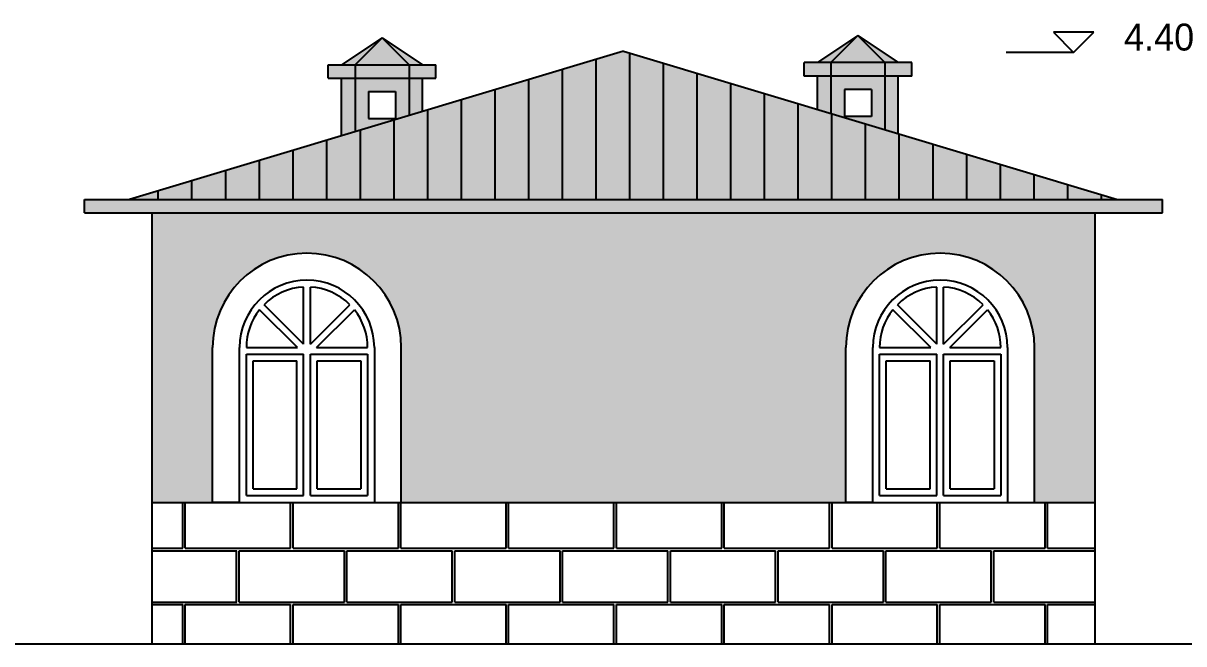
# Model space of a CAD drawing. Extents: x 9483 to 67306, y -5730 to 5191.
# Drawn here: x 30892 to 31753, y -3166 to -2705 of the extents above; entities that cross this region are included whole.
import ezdxf

# ---------------------------------------------------------------- set-up
doc = ezdxf.new("R2010")
doc.units = 0
doc.header["$MEASUREMENT"] = 0
for name, color, linetype in [('duvar', 3, 'CONTINUOUS'), ('kolon', 1, 'CONTINUOUS'), ('Layer1', 4, 'CONTINUOUS'), ('yazı', 6, 'CONTINUOUS'), ('ölçü', 5, 'CONTINUOUS')]:
    doc.layers.add(name, color=color, linetype=linetype)

msp = doc.modelspace()

# ---------------------------------------------------------------- hatches: boundary and pattern name
at = {"layer": 'Layer1'}
h = msp.add_hatch(color=3, dxfattribs=at)
h.dxf.hatch_style = 1
h.set_gradient(color1=(255, 0, 0), color2=(255, 173, 173), one_color=1, tint=0.84, name='CYLINDER')
h.paths.add_polyline_path([(31158.12674, -2715.74464), (31138.12674, -2735.74464), (31178.12674, -2735.74464)])
h.paths.add_polyline_path([(31158.12674, -2715.74464), (31128.12674, -2735.74464), (31138.12674, -2735.74464)])
h.paths.add_polyline_path([(31138.12674, -2735.74464), (31118.12674, -2735.74464), (31118.12674, -2745.74464), (31138.12674, -2745.74464)])
h.paths.add_polyline_path([(31178.12674, -2735.74464), (31138.12674, -2735.74464), (31138.12674, -2745.74464), (31178.12674, -2745.74464)])
h.paths.add_polyline_path([(31198.12674, -2735.74464), (31178.12674, -2735.74464), (31178.12674, -2745.74464), (31198.12674, -2745.74464)])
h.paths.add_polyline_path([(31158.12674, -2715.74464), (31178.12674, -2735.74464), (31188.12674, -2735.74464)])
h = msp.add_hatch(color=3, dxfattribs=at)
h.dxf.hatch_style = 1
h.set_gradient(color1=(255, 0, 0), color2=(255, 173, 173), one_color=1, tint=0.84, name='CYLINDER')
h.paths.add_polyline_path([(31511.30873, -2714.1386), (31491.30873, -2734.1386), (31531.30873, -2734.1386)])
h.paths.add_polyline_path([(31511.30873, -2714.1386), (31481.30873, -2734.1386), (31491.30873, -2734.1386)])
h.paths.add_polyline_path([(31511.30873, -2714.1386), (31531.30873, -2734.1386), (31541.30873, -2734.1386)])
h.paths.add_polyline_path([(31491.30873, -2734.1386), (31471.30873, -2734.1386), (31471.30873, -2744.1386), (31491.30873, -2744.1386)])
h.paths.add_polyline_path([(31531.30873, -2734.1386), (31491.30873, -2734.1386), (31491.30873, -2744.1386), (31531.30873, -2744.1386)])
h.paths.add_polyline_path([(31551.30873, -2734.1386), (31531.30873, -2734.1386), (31531.30873, -2744.1386), (31551.30873, -2744.1386)])
h = msp.add_hatch(color=3, dxfattribs=at)
h.dxf.hatch_style = 1
h.set_gradient(color1=(255, 0, 0), color2=(255, 173, 173), one_color=1, tint=0.84, name='CYLINDER')
h.paths.add_polyline_path([(31342.04904, -2727.14101), (31337.39448, -2725.74464), (31317.04904, -2731.84828), (31317.04904, -2835.74464), (31342.04904, -2835.74464)])
h = msp.add_hatch(color=3, dxfattribs=at)
h.dxf.hatch_style = 1
h.set_gradient(color1=(255, 0, 0), color2=(255, 173, 173), one_color=1, tint=0.84, name='CYLINDER')
h.paths.add_polyline_path([(31342.04904, -2835.74464), (31367.04904, -2835.74464), (31367.04904, -2734.64101), (31342.04904, -2727.14101)])
h = msp.add_hatch(color=3, dxfattribs=at)
h.dxf.hatch_style = 1
h.set_gradient(color1=(255, 0, 0), color2=(255, 173, 173), one_color=1, tint=0.84, name='CYLINDER')
h.paths.add_polyline_path([(31292.04904, -2835.74464), (31317.04904, -2835.74464), (31317.04904, -2731.84828), (31292.04904, -2739.34828)])
h = msp.add_hatch(color=3, dxfattribs=at)
h.dxf.hatch_style = 1
h.set_gradient(color1=(255, 0, 0), color2=(255, 173, 173), one_color=1, tint=0.84, name='CYLINDER')
h.paths.add_polyline_path([(31392.04904, -2742.14101), (31367.04904, -2734.64101), (31367.04904, -2835.74464), (31392.04904, -2835.74464)])
h = msp.add_hatch(color=3, dxfattribs=at)
h.dxf.hatch_style = 1
h.set_gradient(color1=(255, 223, 127), color2=(255, 210, 77), one_color=1, tint=0.65, name='CYLINDER')
h.paths.add_polyline_path([(31138.12674, -2745.74464), (31128.12674, -2745.74464), (31128.12674, -2788.52497), (31138.12674, -2785.52497)])
h.paths.add_polyline_path([(31178.12674, -2745.74464), (31138.12674, -2745.74464), (31138.12674, -2785.52497), (31168.12674, -2776.52497), (31168.12674, -2775.74464), (31148.12674, -2775.74464), (31148.12674, -2755.74464), (31168.12674, -2755.74464), (31168.12674, -2776.52497), (31178.12674, -2773.52497)])
h.paths.add_polyline_path([(31491.30873, -2744.1386), (31481.30873, -2744.1386), (31481.30873, -2768.91892), (31491.30873, -2771.91892)])
h.paths.add_polyline_path([(31531.30873, -2744.1386), (31491.30873, -2744.1386), (31491.30873, -2771.91892), (31531.30873, -2783.91892)])
h.paths.add_polyline_path([(31501.30873, -2754.1386), (31521.30873, -2754.1386), (31521.30873, -2774.1386), (31501.30873, -2774.1386)], flags=16)
h.paths.add_polyline_path([(31541.30873, -2744.1386), (31531.30873, -2744.1386), (31531.30873, -2783.91892), (31541.30873, -2786.91892)])
h = msp.add_hatch(color=3, dxfattribs=at)
h.dxf.hatch_style = 1
h.set_gradient(color1=(255, 223, 127), color2=(255, 210, 77), one_color=1, tint=0.65, name='CYLINDER')
h.paths.add_polyline_path([(31188.12674, -2745.74464), (31178.12674, -2745.74464), (31178.12674, -2773.52497), (31188.12674, -2770.52497)])
h = msp.add_hatch(color=3, dxfattribs=at)
h.dxf.hatch_style = 1
h.set_gradient(color1=(255, 0, 0), color2=(255, 173, 173), one_color=1, tint=0.84, name='CYLINDER')
h.paths.add_polyline_path([(31242.04904, -2835.74464), (31267.04904, -2835.74464), (31267.04904, -2746.84828), (31242.04904, -2754.34828)])
h = msp.add_hatch(color=3, dxfattribs=at)
h.dxf.hatch_style = 1
h.set_gradient(color1=(255, 0, 0), color2=(255, 173, 173), one_color=1, tint=0.84, name='CYLINDER')
h.paths.add_polyline_path([(31292.04904, -2739.34828), (31267.04904, -2746.84828), (31267.04904, -2835.74464), (31292.04904, -2835.74464)])
h = msp.add_hatch(color=3, dxfattribs=at)
h.dxf.hatch_style = 1
h.set_gradient(color1=(255, 0, 0), color2=(255, 173, 173), one_color=1, tint=0.84, name='CYLINDER')
h.paths.add_polyline_path([(31392.04904, -2835.74464), (31417.04904, -2835.74464), (31417.04904, -2749.64101), (31392.04904, -2742.14101)])
h = msp.add_hatch(color=3, dxfattribs=at)
h.dxf.hatch_style = 1
h.set_gradient(color1=(255, 0, 0), color2=(255, 173, 173), one_color=1, tint=0.84, name='CYLINDER')
h.paths.add_polyline_path([(31242.04904, -2754.34828), (31217.04904, -2761.84828), (31217.04904, -2835.74464), (31242.04904, -2835.74464)])
h = msp.add_hatch(color=3, dxfattribs=at)
h.dxf.hatch_style = 1
h.set_gradient(color1=(255, 0, 0), color2=(255, 173, 173), one_color=1, tint=0.84, name='CYLINDER')
h.paths.add_polyline_path([(31442.04904, -2757.14101), (31417.04904, -2749.64101), (31417.04904, -2835.74464), (31442.04904, -2835.74464)])
h = msp.add_hatch(color=3, dxfattribs=at)
h.dxf.hatch_style = 1
h.set_gradient(color1=(255, 0, 0), color2=(255, 173, 173), one_color=1, tint=0.84, name='CYLINDER')
h.paths.add_polyline_path([(31192.04904, -2835.74464), (31217.04904, -2835.74464), (31217.04904, -2761.84828), (31192.04904, -2769.34828)])
h = msp.add_hatch(color=3, dxfattribs=at)
h.dxf.hatch_style = 1
h.set_gradient(color1=(255, 0, 0), color2=(255, 173, 173), one_color=1, tint=0.84, name='CYLINDER')
h.paths.add_polyline_path([(31442.04904, -2835.74464), (31467.04904, -2835.74464), (31467.04904, -2764.64101), (31442.04904, -2757.14101)])
h = msp.add_hatch(color=3, dxfattribs=at)
h.dxf.hatch_style = 1
h.set_gradient(color1=(255, 0, 0), color2=(255, 173, 173), one_color=1, tint=0.84, name='CYLINDER')
h.paths.add_polyline_path([(31467.04904, -2835.74464), (31492.04904, -2835.74464), (31492.04904, -2772.14101), (31467.04904, -2764.64101)])
h = msp.add_hatch(color=3, dxfattribs=at)
h.dxf.hatch_style = 1
h.set_gradient(color1=(255, 0, 0), color2=(255, 173, 173), one_color=1, tint=0.84, name='CYLINDER')
h.paths.add_polyline_path([(31167.04904, -2835.74464), (31192.04904, -2835.74464), (31192.04904, -2769.34828), (31167.04904, -2776.84828)])
h = msp.add_hatch(color=3, dxfattribs=at)
h.dxf.hatch_style = 1
h.set_gradient(color1=(255, 0, 0), color2=(255, 173, 173), one_color=1, tint=0.84, name='CYLINDER')
h.paths.add_polyline_path([(31492.04904, -2835.74464), (31517.04904, -2835.74464), (31517.04904, -2779.64101), (31492.04904, -2772.14101)])
h = msp.add_hatch(color=3, dxfattribs=at)
h.dxf.hatch_style = 1
h.set_gradient(color1=(255, 0, 0), color2=(255, 173, 173), one_color=1, tint=0.84, name='CYLINDER')
h.paths.add_polyline_path([(31167.04904, -2776.84828), (31142.04904, -2784.34828), (31142.04904, -2835.74464), (31167.04904, -2835.74464)])
h = msp.add_hatch(color=3, dxfattribs=at)
h.dxf.hatch_style = 1
h.set_gradient(color1=(255, 0, 0), color2=(255, 173, 173), one_color=1, tint=0.84, name='CYLINDER')
h.paths.add_polyline_path([(31517.04904, -2835.74464), (31542.04904, -2835.74464), (31542.04904, -2787.14101), (31517.04904, -2779.64101)])
h = msp.add_hatch(color=3, dxfattribs=at)
h.dxf.hatch_style = 1
h.set_gradient(color1=(255, 0, 0), color2=(255, 173, 173), one_color=1, tint=0.84, name='CYLINDER')
h.paths.add_polyline_path([(31117.04904, -2835.74464), (31142.04904, -2835.74464), (31142.04904, -2784.34828), (31117.04904, -2791.84828)])
h = msp.add_hatch(color=3, dxfattribs=at)
h.dxf.hatch_style = 1
h.set_gradient(color1=(255, 0, 0), color2=(255, 173, 173), one_color=1, tint=0.84, name='CYLINDER')
h.paths.add_polyline_path([(31567.04904, -2794.64101), (31542.04904, -2787.14101), (31542.04904, -2835.74464), (31567.04904, -2835.74464)])
h = msp.add_hatch(color=3, dxfattribs=at)
h.dxf.hatch_style = 1
h.set_gradient(color1=(255, 0, 0), color2=(255, 173, 173), one_color=1, tint=0.84, name='CYLINDER')
h.paths.add_polyline_path([(31092.04904, -2835.74464), (31092.04904, -2799.34828), (31067.04904, -2806.84828), (31067.04904, -2835.74464)])
h = msp.add_hatch(color=3, dxfattribs=at)
h.dxf.hatch_style = 1
h.set_gradient(color1=(255, 0, 0), color2=(255, 173, 173), one_color=1, tint=0.84, name='CYLINDER')
h.paths.add_polyline_path([(31117.04904, -2791.84828), (31092.04904, -2799.34828), (31092.04904, -2835.74464), (31117.04904, -2835.74464)])
h = msp.add_hatch(color=3, dxfattribs=at)
h.dxf.hatch_style = 1
h.set_gradient(color1=(255, 0, 0), color2=(255, 173, 173), one_color=1, tint=0.84, name='CYLINDER')
h.paths.add_polyline_path([(31567.04904, -2835.74464), (31592.04904, -2835.74464), (31592.04904, -2802.14101), (31567.04904, -2794.64101)])
h = msp.add_hatch(color=3, dxfattribs=at)
h.dxf.hatch_style = 1
h.set_gradient(color1=(255, 0, 0), color2=(255, 173, 173), one_color=1, tint=0.84, name='CYLINDER')
h.paths.add_polyline_path([(31042.04904, -2814.34828), (31042.04904, -2835.74464), (31067.04904, -2835.74464), (31067.04904, -2806.84828)])
h = msp.add_hatch(color=3, dxfattribs=at)
h.dxf.hatch_style = 1
h.set_gradient(color1=(255, 0, 0), color2=(255, 173, 173), one_color=1, tint=0.84, name='CYLINDER')
h.paths.add_polyline_path([(31592.04904, -2802.14101), (31592.04904, -2835.74464), (31617.04904, -2835.74464), (31617.04904, -2809.64101)])
h = msp.add_hatch(color=3, dxfattribs=at)
h.dxf.hatch_style = 1
h.set_gradient(color1=(255, 0, 0), color2=(255, 173, 173), one_color=1, tint=0.84, name='CYLINDER')
h.paths.add_polyline_path([(31042.04904, -2814.34828), (31017.04904, -2821.84828), (31017.04904, -2835.74464), (31042.04904, -2835.74464)])
h = msp.add_hatch(color=3, dxfattribs=at)
h.dxf.hatch_style = 1
h.set_gradient(color1=(255, 0, 0), color2=(255, 173, 173), one_color=1, tint=0.84, name='CYLINDER')
h.paths.add_polyline_path([(31642.04904, -2817.14101), (31617.04904, -2809.64101), (31617.04904, -2835.74464), (31642.04904, -2835.74464)])
h = msp.add_hatch(color=3, dxfattribs=at)
h.dxf.hatch_style = 1
h.set_gradient(color1=(255, 0, 0), color2=(255, 173, 173), one_color=1, tint=0.84, name='CYLINDER')
h.paths.add_polyline_path([(31017.04904, -2821.84828), (30992.04904, -2829.34828), (30992.04904, -2835.74464), (31017.04904, -2835.74464)])
h = msp.add_hatch(color=3, dxfattribs=at)
h.dxf.hatch_style = 1
h.set_gradient(color1=(255, 0, 0), color2=(255, 173, 173), one_color=1, tint=0.84, name='CYLINDER')
h.paths.add_polyline_path([(31667.04904, -2824.64101), (31642.04904, -2817.14101), (31642.04904, -2835.74464), (31667.04904, -2835.74464)])
h = msp.add_hatch(color=3, dxfattribs=at)
h.dxf.hatch_style = 1
h.set_gradient(color1=(255, 0, 0), color2=(255, 173, 173), one_color=1, tint=0.84, name='CYLINDER')
h.paths.add_polyline_path([(31667.04904, -2824.64101), (31667.04904, -2835.74464), (31692.04904, -2835.74464), (31692.04904, -2832.14101)])
h = msp.add_hatch(color=3, dxfattribs=at)
h.dxf.hatch_style = 1
h.set_gradient(color1=(255, 0, 0), color2=(255, 173, 173), one_color=1, tint=0.84, name='CYLINDER')
h.paths.add_polyline_path([(30992.04904, -2829.34828), (30970.72781, -2835.74464), (30992.04904, -2835.74464)])
h = msp.add_hatch(color=3, dxfattribs=at)
h.dxf.hatch_style = 1
h.set_gradient(color1=(255, 0, 0), color2=(255, 173, 173), one_color=1, tint=0.84, name='CYLINDER')
h.paths.add_polyline_path([(31692.04904, -2832.14101), (31692.04904, -2835.74464), (31704.06115, -2835.74464)])
h = msp.add_hatch(color=3, dxfattribs=at)
h.dxf.hatch_style = 1
h.set_gradient(color1=(255, 0, 0), color2=(255, 173, 173), one_color=1, tint=0.84, name='CYLINDER')
h.paths.add_polyline_path([(31737.39448, -2835.74464), (30937.39448, -2835.74464), (30937.39448, -2845.74464), (31737.39448, -2845.74464)])
h = msp.add_hatch(color=3, dxfattribs=at)
h.dxf.hatch_style = 1
h.set_gradient(color1=(255, 191, 0), color2=(255, 210, 77), one_color=1, tint=0.65, name='CYLINDER')
h.paths.add_polyline_path([(31502.39448, -2945.74464, -1), (31642.39448, -2945.74464), (31642.39448, -3060.74464), (31687.39448, -3060.74464), (31687.39448, -2845.74464), (30987.39448, -2845.74464), (30987.39448, -3060.74464), (31032.39448, -3060.74464), (31032.39448, -2945.74464, -1), (31172.39448, -2945.74464), (31172.39448, -3060.74464), (31502.39448, -3060.74464)])
h = msp.add_hatch(dxfattribs=at)
h.set_pattern_fill('AR-B816C,_O', color=35, scale=5)
h.set_pattern_definition([(0, (-8307.95, -2696.68), (40, 40), [78.125, -1.875]), (0, (-8347.95, -2694.806), (40, 40), [78.125, -1.875]), (90, (-8307.95, -2696.68), (-40, 40), [-41.875, 38.125]), (90, (-8309.826, -2696.68), (-40, 40), [-41.875, 38.125])])
h.paths.add_polyline_path([(30987.39448, -3060.74464), (30987.39448, -3165.74464), (31687.39448, -3165.74464), (31687.39448, -3060.74464)])

# ---------------------------------------------------------------- linework, layer by layer
at = {"layer": 'duvar'}
for p, q in [((30987.39448, -3165.74464), (30987.39448, -2845.74464)), ((31687.39448, -3165.74464), (31687.39448, -2845.74464)), ((31032.39448, -3060.74464), (31032.39448, -2945.74464)), ((31052.39448, -3060.74464), (31052.39448, -2945.74464)), ((31172.39448, -3060.74464), (31172.39448, -2945.74464)), ((31502.39448, -3060.74464), (31502.39448, -2945.74464)), ((31522.39448, -3060.74464), (31522.39448, -2945.74464)), ((31642.39448, -3060.74464), (31642.39448, -2945.74464))]:
    msp.add_line(p, q, dxfattribs=at)
at = {"layer": 'duvar', "color": 3}
for p, q in [((31152.39448, -2945.74464), (31152.39448, -3060.74464)), ((31622.39448, -2945.74464), (31622.39448, -3060.74464))]:
    msp.add_line(p, q, dxfattribs=at)
for centre, radius, start, end in [((31102.39448, -2945.74464), 70, 0, 180), ((31572.39448, -2945.74464), 70, 0, 180), ((31102.39448, -2945.74464), 50, 90, 180), ((31102.39448, -2945.74464), 50, 360, 90), ((31572.39448, -2945.74464), 50, 90, 180), ((31572.39448, -2945.74464), 50, 360, 90)]:
    msp.add_arc(centre, radius, start, end, dxfattribs=at)
at = {"layer": 'kolon', "color": 1}
msp.add_line((30651.0557, -3165.74464), (32165.5163, -3165.74464), dxfattribs=at)
at = {"layer": 'Layer1', "color": 35}
for p, q in [((31158.12674, -2715.74464), (31128.12674, -2735.74464)), ((31158.12674, -2715.74464), (31138.12674, -2735.74464)), ((31158.12674, -2715.74464), (31178.12674, -2735.74464)), ((31158.12674, -2715.74464), (31188.12674, -2735.74464)), ((31511.30873, -2714.1386), (31481.30873, -2734.1386)), ((31511.30873, -2714.1386), (31491.30873, -2734.1386)), ((31511.30873, -2714.1386), (31531.30873, -2734.1386)), ((31511.30873, -2714.1386), (31541.30873, -2734.1386)), ((31337.39448, -2725.74464), (30970.72781, -2835.74464)), ((31337.39448, -2725.74464), (31704.06115, -2835.74464)), ((31342.04904, -2835.74464), (31342.04904, -2727.14101)), ((31118.12674, -2735.74464), (31198.12674, -2735.74464)), ((31138.12674, -2735.74464), (31138.12674, -2785.52497)), ((31178.12674, -2735.74464), (31178.12674, -2773.52497)), ((31317.04904, -2835.74464), (31317.04904, -2731.84828)), ((31367.04904, -2835.74464), (31367.04904, -2734.64101)), ((31551.30873, -2734.1386), (31471.30873, -2734.1386)), ((31491.30873, -2734.1386), (31491.30873, -2771.91892)), ((31531.30873, -2734.1386), (31531.30873, -2783.91892)), ((31118.12674, -2745.74464), (31198.12674, -2745.74464)), ((31267.04904, -2835.74464), (31267.04904, -2746.84828)), ((31292.04904, -2835.74464), (31292.04904, -2739.34828)), ((31392.04904, -2835.74464), (31392.04904, -2742.14101)), ((31551.30873, -2744.1386), (31471.30873, -2744.1386)), ((31148.12674, -2755.74464), (31148.12674, -2775.74464)), ((31148.12674, -2755.74464), (31168.12674, -2755.74464)), ((31168.12674, -2755.74464), (31168.12674, -2775.74464)), ((31242.04904, -2835.74464), (31242.04904, -2754.34828)), ((31417.04904, -2835.74464), (31417.04904, -2749.64101)), ((31521.30873, -2754.1386), (31501.30873, -2754.1386)), ((31501.30873, -2754.1386), (31501.30873, -2774.1386)), ((31521.30873, -2754.1386), (31521.30873, -2774.1386)), ((31217.04904, -2835.74464), (31217.04904, -2761.84828)), ((31442.04904, -2835.74464), (31442.04904, -2757.14101)), ((31467.04904, -2835.74464), (31467.04904, -2764.64101)), ((31192.04904, -2835.74464), (31192.04904, -2769.34828)), ((31492.04904, -2835.74464), (31492.04904, -2772.14101)), ((31148.12674, -2775.74464), (31168.12674, -2775.74464)), ((31167.04904, -2835.74464), (31167.04904, -2776.84828)), ((31521.30873, -2774.1386), (31501.30873, -2774.1386)), ((31517.04904, -2835.74464), (31517.04904, -2779.64101)), ((31142.04904, -2835.74464), (31142.04904, -2784.34828)), ((31542.04904, -2835.74464), (31542.04904, -2787.14101)), ((31092.04904, -2835.74464), (31092.04904, -2799.34828)), ((31117.04904, -2835.74464), (31117.04904, -2791.84828)), ((31567.04904, -2835.74464), (31567.04904, -2794.64101)), ((31067.04904, -2835.74464), (31067.04904, -2806.84828)), ((31592.04904, -2835.74464), (31592.04904, -2802.14101)), ((31042.04904, -2835.74464), (31042.04904, -2814.34828)), ((31617.04904, -2835.74464), (31617.04904, -2809.64101)), ((31017.04904, -2835.74464), (31017.04904, -2821.84828)), ((31642.04904, -2835.74464), (31642.04904, -2817.14101)), ((31667.04904, -2835.74464), (31667.04904, -2824.64101)), ((30992.04904, -2835.74464), (30992.04904, -2829.34828)), ((31692.04904, -2835.74464), (31692.04904, -2832.14101)), ((30937.39448, -2835.74464), (31737.39448, -2835.74464)), ((30937.39448, -2845.74464), (31737.39448, -2845.74464)), ((30987.39448, -3060.74464), (31687.39448, -3060.74464))]:
    msp.add_line(p, q, dxfattribs=at)
at = {"layer": 'Layer1', "color": 4}
for p, q in [((31099.89448, -2895.80718), (31099.89448, -2895.74464)), ((31099.89448, -2943.24464), (31099.89448, -2900.81414)), ((31104.89448, -2895.80718), (31104.89448, -2895.74464)), ((31104.89448, -2943.24464), (31104.89448, -2900.81414)), ((31569.89448, -2895.80718), (31569.89448, -2895.74464)), ((31569.89448, -2943.24464), (31569.89448, -2900.81414)), ((31574.89448, -2895.80718), (31574.89448, -2895.74464)), ((31574.89448, -2943.24464), (31574.89448, -2900.81414)), ((31095.32341, -2945.74464), (31067.23617, -2917.6574)), ((31099.89448, -2943.24464), (31070.57468, -2913.92484)), ((31104.89448, -2943.24464), (31134.21429, -2913.92484)), ((31109.46555, -2945.74464), (31137.55279, -2917.6574)), ((31565.32341, -2945.74464), (31537.23617, -2917.6574)), ((31569.89448, -2943.24464), (31540.57468, -2913.92484)), ((31574.89448, -2943.24464), (31604.21429, -2913.92484)), ((31579.46555, -2945.74464), (31607.55279, -2917.6574)), ((31057.39448, -2945.74464), (31095.32341, -2945.74464)), ((31109.46555, -2945.74464), (31147.39448, -2945.74464)), ((31527.39448, -2945.74464), (31565.32341, -2945.74464)), ((31579.46555, -2945.74464), (31617.39448, -2945.74464)), ((31057.39448, -3055.74464), (31057.39448, -2950.74464)), ((31057.39448, -2950.74464), (31099.89448, -2950.74464)), ((31099.89448, -3055.74464), (31099.89448, -2950.74464)), ((31104.89448, -3055.74464), (31104.89448, -2950.74464)), ((31104.89448, -2950.74464), (31147.39448, -2950.74464)), ((31147.39448, -2950.74464), (31147.39448, -3055.74464)), ((31527.39448, -3055.74464), (31527.39448, -2950.74464)), ((31527.39448, -2950.74464), (31569.89448, -2950.74464)), ((31569.89448, -3055.74464), (31569.89448, -2950.74464)), ((31574.89448, -3055.74464), (31574.89448, -2950.74464)), ((31574.89448, -2950.74464), (31617.39448, -2950.74464)), ((31617.39448, -2950.74464), (31617.39448, -3055.74464)), ((31062.39448, -3050.74464), (31062.39448, -2955.74464)), ((31062.39448, -2955.74464), (31094.89448, -2955.74464)), ((31094.89448, -3050.74464), (31094.89448, -2955.74464)), ((31109.89448, -3050.74464), (31109.89448, -2955.74464)), ((31109.89448, -2955.74464), (31142.39448, -2955.74464)), ((31142.39448, -2955.74464), (31142.39448, -3050.74464)), ((31532.39448, -2955.74464), (31564.89448, -2955.74464)), ((31532.39448, -3050.74464), (31532.39448, -2955.74464)), ((31564.89448, -3050.74464), (31564.89448, -2955.74464)), ((31579.89448, -2955.74464), (31612.39448, -2955.74464)), ((31579.89448, -3050.74464), (31579.89448, -2955.74464)), ((31612.39448, -2955.74464), (31612.39448, -3050.74464)), ((31057.39448, -3055.74464), (31099.89448, -3055.74464)), ((31062.39448, -3050.74464), (31094.89448, -3050.74464)), ((31104.89448, -3055.74464), (31147.39448, -3055.74464)), ((31109.89448, -3050.74464), (31142.39448, -3050.74464)), ((31527.39448, -3055.74464), (31569.89448, -3055.74464)), ((31532.39448, -3050.74464), (31564.89448, -3050.74464)), ((31574.89448, -3055.74464), (31617.39448, -3055.74464)), ((31579.89448, -3050.74464), (31612.39448, -3050.74464)), ((31052.39448, -3060.74464), (31152.39448, -3060.74464)), ((31522.39448, -3060.74464), (31622.39448, -3060.74464))]:
    msp.add_line(p, q, dxfattribs=at)
at = {"layer": 'Layer1', "color": 3}
for p, q in [((31052.39448, -3060.74464), (31032.39448, -3060.74464)), ((31152.39448, -3060.74464), (31172.39448, -3060.74464)), ((31522.39448, -3060.74464), (31502.39448, -3060.74464)), ((31622.39448, -3060.74464), (31642.39448, -3060.74464))]:
    msp.add_line(p, q, dxfattribs=at)
at = {"layer": 'Layer1', "color": 4}
for centre, start, end in [((31102.39448, -2945.74464), 93.18473854, 135), ((31102.39448, -2945.74464), 45, 86.81526146), ((31572.39448, -2945.74464), 93.18473854, 135), ((31572.39448, -2945.74464), 45, 86.81526146), ((31102.39448, -2945.74464), 141.37937021, 180), ((31102.39448, -2945.74464), 360, 38.62062979), ((31572.39448, -2945.74464), 141.37937021, 180), ((31572.39448, -2945.74464), 360, 38.62062979)]:
    msp.add_arc(centre, 45, start, end, dxfattribs=at)
at = {"layer": 'yazı', "color": 35}
for p, q in [((31118.12674, -2745.74464), (31118.12674, -2735.74464)), ((31198.12674, -2745.74464), (31198.12674, -2735.74464)), ((31471.30873, -2744.1386), (31471.30873, -2734.1386)), ((31551.30873, -2744.1386), (31551.30873, -2734.1386)), ((31128.12674, -2788.52497), (31128.12674, -2745.74464)), ((31188.12674, -2770.52497), (31188.12674, -2745.74464)), ((31481.30873, -2768.91892), (31481.30873, -2744.1386)), ((31541.30873, -2786.91892), (31541.30873, -2744.1386))]:
    msp.add_line(p, q, dxfattribs=at)
at = {"layer": 'yazı'}
for p, q in [((30937.39448, -2845.74464), (30937.39448, -2835.74464)), ((31737.39448, -2845.74464), (31737.39448, -2835.74464))]:
    msp.add_line(p, q, dxfattribs=at)
at = {"layer": 'ölçü', "color": 5}
for p, q in [((31656.41419, -2711.68214), (31671.41419, -2726.68214)), ((31686.41419, -2711.68214), (31656.41419, -2711.68214)), ((31671.41419, -2726.68214), (31686.41419, -2711.68214)), ((31671.41419, -2726.68214), (31621.41419, -2726.68214))]:
    msp.add_line(p, q, dxfattribs=at)

# ---------------------------------------------------------------- texts
msp.add_text('4.40', height=20, dxfattribs=at).set_placement((31708.80599, -2725.21347))

doc.saveas('drawing.dxf')
